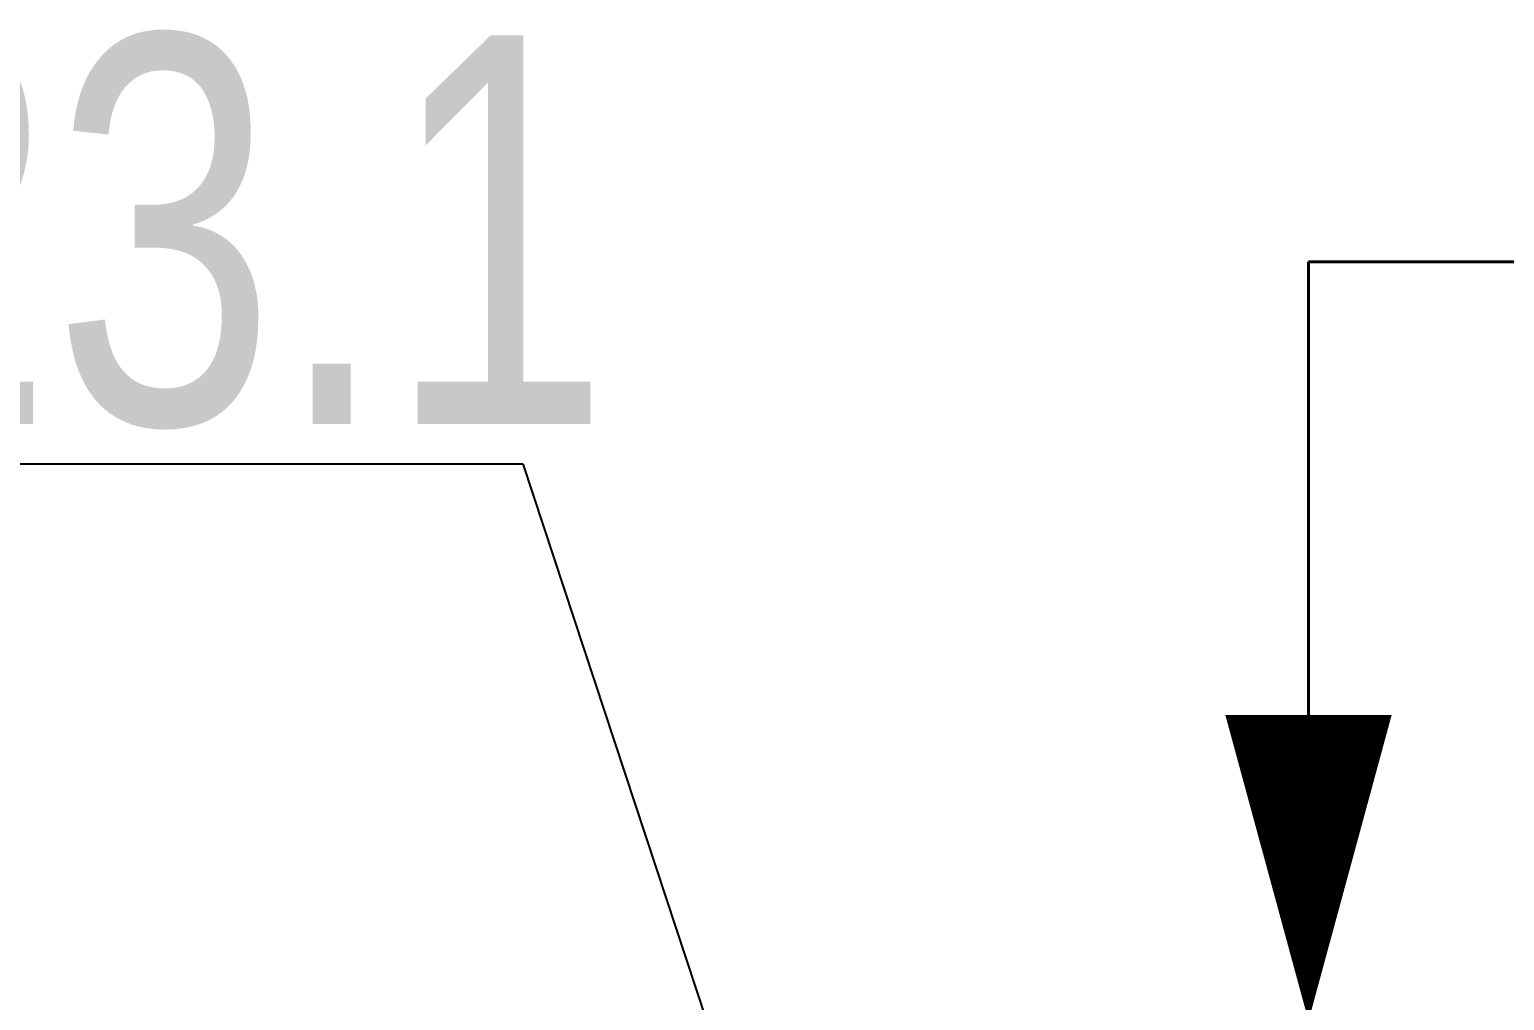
# Model space of a CAD drawing. Extents: x 151310 to 250336, y -70311 to -4848.
# Drawn here: x 224529 to 225169, y -22361 to -21939 of the extents above; entities that cross this region are included whole.
import ezdxf

# ---------------------------------------------------------------- set-up
doc = ezdxf.new("R2010")
doc.units = 0
doc.header["$LTSCALE"] = 300
doc.header["$MEASUREMENT"] = 0
doc.layers.add('1', color=7, linetype='CONTINUOUS')
doc.layers.add('Обозначение задвижек', color=7, linetype='CONTINUOUS')
doc.layers.add('И7', color=7, linetype='CONTINUOUS', lineweight=40, true_color=0x1e0a00)
doc.styles.add('MONARCH', font='monarch', dxfattribs={"width": 0.77})

msp = doc.modelspace()

# ---------------------------------------------------------------- linework, layer by layer
at = {"layer": '1', "ltscale": 0.4}
msp.add_line((224742.92, -22128.15), (224822.73, -22370.22), dxfattribs=at)
at = {"layer": 'И7', "ltscale": 0.4}
for p in [(225244.83, -22040.48), (225084.31, -22237.32)]:
    msp.add_line(p, (225084.31, -22040.48), dxfattribs=at)
at = {"layer": 'И7', "ltscale": 0.3}
msp.add_lwpolyline([(225084.31, -22370.22, 0, 72.26, 0), (225084.31, -22237.32, 45.16, 45.16, 0)], format="xyseb", dxfattribs=at)
at = {"layer": 'Обозначение задвижек', "ltscale": 0.4}
msp.add_line((224462.55, -22128.15), (224742.92, -22128.15), dxfattribs=at)

# ---------------------------------------------------------------- texts
at = {"layer": '1', "ltscale": 0.4, "insert": (224442.28, -21941.98), "char_height": 168.91, "attachment_point": 1, "style": 'MONARCH'}
msp.add_mtext_dynamic_manual_height_columns('23.1', width=409.8426, gutter_width=879.74, heights=[0], dxfattribs=at)

doc.saveas('drawing.dxf')
